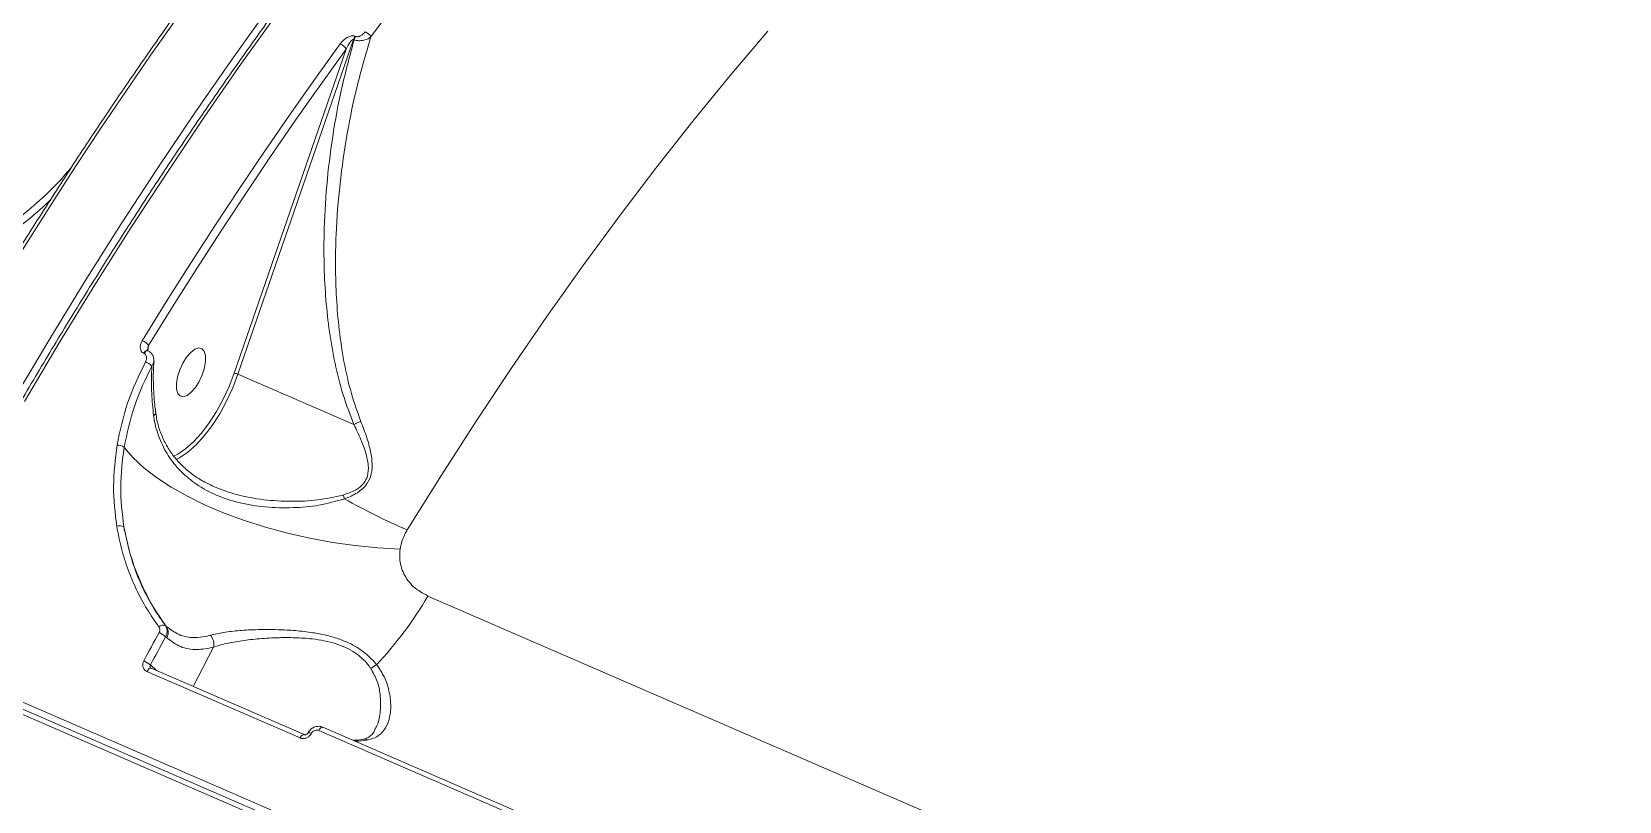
# Model space of a CAD drawing. Header units: millimetres. Extents: x -7151 to 6134, y -5040 to 5562.
# Drawn here: x -947.2 to -673.4, y 2634.1 to 2766.7 of the extents above; entities that cross this region are included whole.
import ezdxf

# ---------------------------------------------------------------- set-up
doc = ezdxf.new("R2010")
doc.units = ezdxf.units.MM
doc.layers.add('DIKOM_ОБЪЕКТ', color=7, linetype='Continuous')

msp = doc.modelspace()

# ---------------------------------------------------------------- linework, layer by layer
at = {"layer": 'DIKOM_ОБЪЕКТ', "color": 7, "linetype": 'Continuous', "lineweight": 15}
for p, q in [((-891.676, 2765.376), (-911.615, 2707.693)), ((-891.576, 2765.333), (-891.676, 2765.376)), ((-891.386, 2765.938), (-891.286, 2765.895)), ((-912.26, 2707.879), (-892.961, 2763.707)), ((-927.781, 2711.285), (-927.853, 2711.317)), ((-927.196, 2711.788), (-927.22, 2711.797)), ((-927.185, 2711.787), (-927.196, 2711.789)), ((-927.124, 2711.757), (-927.196, 2711.788)), ((-927.014, 2712.669), (-927.148, 2711.768)), ((-891.603, 2699.026), (-911.615, 2707.693)), ((-921.889, 2693.173), (-922.293, 2692.973)), ((-878.847, 2669.484), (-589.99, 2544.386)), ((-924.149, 2664.409), (-923.964, 2664.238)), ((-971.5, 2661.064), (-572.053, 2488.071)), ((-923.869, 2662.275), (-924.07, 2662.462)), ((-572.963, 2486.306), (-972.41, 2659.299)), ((-572.228, 2486.914), (-971.676, 2659.907)), ((-915.838, 2660.666), (-919.332, 2653.89)), ((-900.9, 2645.021), (-927.309, 2656.458)), ((-926.703, 2657.598), (-925.659, 2656.63)), ((-926.587, 2657.037), (-926.644, 2657.07)), ((-900.182, 2645.596), (-926.592, 2657.034)), ((-829.167, 2616.638), (-897.667, 2646.304)), ((-828.452, 2617.208), (-896.953, 2646.874))]:
    msp.add_line(p, q, dxfattribs=at)
at = {"layer": 'DIKOM_ОБЪЕКТ', "color": 7, "linetype": 'Continuous', "lineweight": 15, "flags": 128}
for points in [[(-850.861, 2812.758), (-855.662, 2807.291), (-860.446, 2801.705), (-865.211, 2796.001), (-869.956, 2790.183), (-874.679, 2784.252), (-879.377, 2778.211), (-884.049, 2772.062), (-888.693, 2765.809)], [(-917.897, 2775.002), (-922.28, 2768.902), (-926.633, 2762.713), (-930.955, 2756.438), (-935.243, 2750.078), (-939.497, 2743.635), (-943.713, 2737.114), (-947.892, 2730.515), (-952.031, 2723.841)], [(-950.082, 2703.686), (-944.055, 2713.818), (-937.934, 2723.796), (-931.724, 2733.611), (-925.43, 2743.254), (-919.059, 2752.718), (-912.614, 2761.994), (-906.102, 2771.075)], [(-904.452, 2770.36), (-910.964, 2761.279), (-917.408, 2752.003), (-923.78, 2742.539), (-930.073, 2732.896), (-936.283, 2723.081), (-942.404, 2713.103), (-948.431, 2702.971)], [(-820.247, 2766.806), (-826.714, 2759.168), (-833.142, 2751.296), (-839.524, 2743.199), (-845.855, 2734.884), (-852.127, 2726.359), (-858.336, 2717.631), (-864.476, 2708.709), (-870.541, 2699.602), (-876.526, 2690.317), (-882.424, 2680.863)], [(-928.097, 2713.476), (-923.958, 2720.15), (-919.78, 2726.749), (-915.563, 2733.27), (-911.309, 2739.713), (-907.021, 2746.073), (-902.699, 2752.348), (-898.346, 2758.537), (-893.963, 2764.637)], [(-892.961, 2763.707), (-897.334, 2757.623), (-898.627, 2755.799)], [(-898.627, 2755.799), (-901.677, 2751.448), (-905.988, 2745.188), (-910.266, 2738.843), (-913.76, 2733.561)], [(-913.76, 2733.561), (-914.509, 2732.416), (-918.716, 2725.91), (-922.885, 2719.326), (-927.014, 2712.669)], [(-927.22, 2711.797), (-927.246, 2711.802), (-927.385, 2711.783), (-927.541, 2711.689), (-927.702, 2711.53), (-927.853, 2711.317)], [(-927.125, 2711.757), (-927.174, 2711.771), (-927.313, 2711.751), (-927.469, 2711.658), (-927.63, 2711.498), (-927.781, 2711.285)], [(-917.37, 2708.79), (-917.178, 2709.923), (-917.192, 2710.902), (-917.408, 2711.649), (-917.81, 2712.101), (-918.365, 2712.223), (-919.028, 2712.005), (-919.746, 2711.464), (-920.46, 2710.645), (-921.112, 2709.613), (-921.65, 2708.453), (-922.03, 2707.258), (-922.221, 2706.124), (-922.208, 2705.145), (-921.992, 2704.399), (-921.59, 2703.947), (-921.035, 2703.825), (-920.371, 2704.043), (-919.654, 2704.583), (-918.94, 2705.403), (-918.288, 2706.435), (-917.749, 2707.595), (-917.37, 2708.79)], [(-922.703, 2693.563), (-921.996, 2693.919), (-920.637, 2694.837), (-919.256, 2696.063), (-917.885, 2697.568), (-916.557, 2699.318), (-915.302, 2701.271), (-914.15, 2703.383), (-913.128, 2705.602), (-912.26, 2707.879)], [(-911.615, 2707.693), (-912.511, 2705.345), (-913.566, 2703.056), (-914.754, 2700.879), (-916.048, 2698.865), (-917.418, 2697.06), (-918.831, 2695.508), (-920.255, 2694.245), (-921.657, 2693.299), (-921.889, 2693.173)], [(-883.645, 2677.566), (-887.472, 2677.778), (-891.365, 2678.162), (-895.285, 2678.715), (-899.194, 2679.431), (-903.054, 2680.304), (-906.826, 2681.324), (-910.472, 2682.481), (-913.958, 2683.765), (-917.248, 2685.162), (-920.31, 2686.659), (-923.114, 2688.24), (-925.632, 2689.891), (-927.839, 2691.595), (-929.714, 2693.335), (-931.237, 2695.093)], [(-927.846, 2658.301), (-927.518, 2658.912), (-927.189, 2659.522), (-926.86, 2660.132), (-926.53, 2660.742), (-926.2, 2661.351), (-925.869, 2661.959), (-925.539, 2662.568), (-925.207, 2663.176)], [(-924.07, 2662.462), (-924.401, 2661.855), (-924.731, 2661.248), (-925.06, 2660.641), (-925.39, 2660.033), (-925.718, 2659.425), (-926.047, 2658.817), (-926.375, 2658.208), (-926.703, 2657.598)], [(-926.592, 2657.034), (-926.608, 2657.04), (-926.694, 2657.049), (-926.792, 2657.024), (-926.896, 2656.966), (-927.004, 2656.876), (-927.112, 2656.759), (-927.215, 2656.618), (-927.309, 2656.458)], [(-900.182, 2645.596), (-900.198, 2645.602), (-900.285, 2645.612), (-900.382, 2645.587), (-900.486, 2645.528), (-900.594, 2645.439), (-900.702, 2645.321), (-900.805, 2645.18), (-900.9, 2645.021)], [(-896.953, 2646.874), (-896.968, 2646.88), (-897.054, 2646.89), (-897.151, 2646.865), (-897.255, 2646.807), (-897.363, 2646.719), (-897.47, 2646.602), (-897.573, 2646.462), (-897.667, 2646.304)]]:
    msp.add_lwpolyline(points, dxfattribs=at)
at = {"layer": 'DIKOM_ОБЪЕКТ', "color": 7, "linetype": 'Continuous', "lineweight": 15}
for centre, radius, start, end in [((-889.626, 2764.676), 2.167, 144.35383, 161.14482), ((-889.516, 2764.626), 2.177, 144.36756, 161.07291), ((-890.408, 2764.909), 1.937, 27.67299, 67.75748), ((-894.66, 2762.881), 1.889, 25.94971, 68.36259), ((-929.062, 2711.052), 2.609, 38.28575, 68.30205), ((-928.336, 2707.414), 2.522, 41.86551, 71.94146), ((-912.559, 2705.629), 2.27, 65.42738, 82.41884), ((-932.388, 2693.682), 1.821, 50.81338, 91.78803), ((-904.11, 2682.237), 11.581, 20.12297, 23.63701), ((-832.954, 2794.279), 123.735, 240.84396, 246.43398), ((-931.996, 2680.189), 1.402, 59.0387, 110.92924), ((-936.436, 2703.272), 66.769, 316.88578, 329.59985), ((-924.495, 2663.463), 1.008, 69.92664, 137.46591), ((-925.494, 2663.18), 1.86, 330.88699, 34.64964), ((-926.659, 2659.6), 3.859, 47.85619, 67.89582), ((-918.067, 2661.223), 2.297, 345.95187, 40.93337), ((-929.398, 2654.493), 4.112, 49.04173, 67.82993), ((-886.597, 2654.899), 2.951, 111.83861, 135.15401), ((-899.4, 2645.165), 0.765, 54.94322, 99.20251), ((-891.153, 2654.652), 10.161, 268.27331, 281.2668), ((-889.792, 2643.276), 1.542, 66.09046, 100.29456)]:
    msp.add_arc(centre, radius, start, end, dxfattribs=at)
for points, knots in [([(-697.706, 2921.573), (-698.124, 2921.585), (-700.331, 2921.647), (-704.425, 2921.467), (-709.99, 2921.02), (-715.654, 2920.254), (-721.403, 2919.199), (-727.235, 2917.849), (-733.144, 2916.205), (-739.128, 2914.269), (-745.18, 2912.043), (-751.295, 2909.527), (-757.471, 2906.725), (-763.701, 2903.639), (-769.98, 2900.27), (-776.305, 2896.622), (-782.67, 2892.696), (-789.07, 2888.498), (-795.502, 2884.029), (-801.959, 2879.293), (-808.437, 2874.294), (-814.931, 2869.036), (-821.437, 2863.521), (-827.949, 2857.756), (-834.463, 2851.744), (-840.974, 2845.49), (-847.477, 2838.998), (-853.966, 2832.273), (-860.439, 2825.321), (-866.889, 2818.146), (-873.312, 2810.755), (-879.702, 2803.151), (-886.056, 2795.343), (-892.368, 2787.334), (-898.634, 2779.131), (-904.849, 2770.741), (-911.008, 2762.17), (-917.107, 2753.424), (-923.142, 2744.509), (-929.107, 2735.433), (-934.998, 2726.202), (-940.811, 2716.823), (-946.542, 2707.303), (-952.186, 2697.65), (-957.739, 2687.87), (-963.196, 2677.97), (-967.964, 2669.075), (-970.885, 2663.457), (-972.054, 2661.209)], [0, 0, 0, 0, 0.0051791, 0.0273898, 0.0496128, 0.0718475, 0.0940928, 0.1163475, 0.1386106, 0.1608802, 0.1831555, 0.2054352, 0.2277183, 0.2500035, 0.2722901, 0.2945778, 0.316866, 0.3391541, 0.3614416, 0.3837287, 0.4060147, 0.4282999, 0.450584, 0.4728672, 0.4951491, 0.5174301, 0.5397103, 0.5619889, 0.5842667, 0.6065434, 0.6288197, 0.6510947, 0.6733692, 0.6956427, 0.7179154, 0.7401874, 0.7624588, 0.7847298, 0.8070002, 0.8292701, 0.8515396, 0.8738085, 0.896077, 0.9183452, 0.9406128, 0.9628808, 0.9851483, 1, 1, 1, 1]), ([(-918.53, 2775.018), (-919.612, 2773.521), (-922.751, 2769.178), (-927.902, 2761.855), (-933.958, 2752.997), (-939.947, 2743.973), (-945.759, 2734.952), (-949.969, 2728.233), (-952.212, 2724.587), (-952.626, 2723.914)], [0, 0, 0, 0, 0.0925237, 0.2683371, 0.44415, 0.6199593, 0.795766, 0.9623134, 1, 1, 1, 1]), ([(-891.596, 2699.026), (-892.254, 2700.725), (-893.579, 2704.144), (-894.911, 2709.53), (-895.877, 2714.998), (-896.481, 2720.54), (-896.781, 2726.149), (-896.796, 2732.73), (-896.379, 2740.233), (-895.344, 2748.662), (-893.808, 2757.067), (-892.32, 2762.577), (-891.576, 2765.333)], [0, 0, 0, 0, 0.08228353, 0.16556638, 0.24751573, 0.32949204, 0.41292498, 0.49636819, 0.62090539, 0.7454529, 0.87272816, 1, 1, 1, 1]), ([(-888.693, 2765.809), (-889.494, 2763.075), (-891.097, 2757.608), (-892.845, 2749.141), (-894.104, 2740.518), (-894.833, 2731.05), (-894.807, 2722.631), (-894.199, 2715.345), (-893.367, 2709.824), (-892.187, 2704.509), (-890.98, 2701.151), (-890.411, 2699.568)], [0, 0, 0, 0, 0.1269768, 0.2539553, 0.3836732, 0.5133773, 0.6746755, 0.7565639, 0.8384298, 0.9238234, 1, 1, 1, 1]), ([(-893.963, 2764.637), (-893.77, 2764.871), (-893.399, 2765.319), (-892.728, 2765.778), (-892.15, 2765.989), (-891.714, 2766.036), (-891.496, 2765.971), (-891.386, 2765.938)], [0, 0, 0, 0, 0.3089622, 0.5923731, 0.7697795, 0.8845345, 1, 1, 1, 1]), ([(-891.676, 2765.376), (-891.691, 2765.38), (-891.724, 2765.389), (-891.797, 2765.371), (-891.951, 2765.281), (-892.425, 2764.765), (-892.721, 2764.181), (-892.961, 2763.707)], [0, 0, 0, 0, 0.0233356, 0.0519972, 0.1042924, 0.2734311, 1, 1, 1, 1]), ([(-888.693, 2765.809), (-888.891, 2765.672), (-889.279, 2765.403), (-890.018, 2765.194), (-890.658, 2765.15), (-891.167, 2765.198), (-891.437, 2765.287), (-891.576, 2765.333)], [0, 0, 0, 0, 0.2736293, 0.5372391, 0.720789, 0.8565269, 1, 1, 1, 1]), ([(-891.286, 2765.895), (-891.215, 2765.873), (-891.075, 2765.83), (-890.798, 2765.86), (-890.439, 2765.993), (-890.025, 2766.279), (-889.796, 2766.556), (-889.675, 2766.702)], [0, 0, 0, 0, 0.1189778, 0.2374398, 0.4123106, 0.6910295, 1, 1, 1, 1]), ([(-958.245, 2728.946), (-956.774, 2729.721), (-953.816, 2731.28), (-949.687, 2734.272), (-945.787, 2737.617), (-942.616, 2740.599), (-940.91, 2742.643), (-940.32, 2743.348)], [0, 0, 0, 0, 0.2198478, 0.4423281, 0.6629195, 0.8835813, 1, 1, 1, 1]), ([(-943.892, 2737.806), (-944.34, 2737.368), (-946.051, 2735.691), (-949.246, 2733.116), (-953.48, 2730.102), (-956.517, 2728.572), (-958.043, 2727.803)], [0, 0, 0, 0, 0.1060945, 0.4053988, 0.7011522, 1, 1, 1, 1]), ([(-927.853, 2711.317), (-927.961, 2711.379), (-928.175, 2711.504), (-928.387, 2711.852), (-928.48, 2712.341), (-928.389, 2712.923), (-928.189, 2713.302), (-928.097, 2713.476)], [0, 0, 0, 0, 0.152262, 0.3040339, 0.5079789, 0.7731831, 1, 1, 1, 1]), ([(-927.554, 2709.812), (-927.49, 2709.959), (-927.364, 2710.25), (-927.346, 2710.669), (-927.446, 2710.991), (-927.602, 2711.19), (-927.731, 2711.258), (-927.781, 2711.285)], [0, 0, 0, 0, 0.2718256, 0.5389025, 0.7375593, 0.8965737, 1, 1, 1, 1]), ([(-927.175, 2711.775), (-927.172, 2711.771), (-927.164, 2711.76), (-927.189, 2711.846), (-927.197, 2711.94), (-927.179, 2712.004), (-927.178, 2712.006)], [0, 0, 0, 0, 0.1947763, 0.5756548, 0.9847441, 1, 1, 1, 1]), ([(-927.014, 2712.669), (-927.059, 2712.534), (-927.13, 2712.318), (-927.159, 2712.09), (-927.17, 2712.005)], [0, 0, 0, 0, 0.6242511, 1, 1, 1, 1]), ([(-926.106, 2709.956), (-926.112, 2710.195), (-926.122, 2710.646), (-926.425, 2711.232), (-926.78, 2711.613), (-927.056, 2711.703), (-927.137, 2711.729)], [0, 0, 0, 0, 0.3242706, 0.6131634, 0.8863133, 1, 1, 1, 1]), ([(-932.445, 2695.502), (-931.936, 2697.925), (-930.905, 2702.833), (-928.681, 2707.466), (-927.554, 2709.812)], [0, 0, 0, 0, 0.4937637, 1, 1, 1, 1]), ([(-926.458, 2709.097), (-927.535, 2706.859), (-929.715, 2702.327), (-930.726, 2697.525), (-931.237, 2695.093)], [0, 0, 0, 0, 0.4937636, 1, 1, 1, 1]), ([(-926.146, 2700.587), (-926.281, 2701.844), (-926.592, 2704.723), (-926.506, 2707.521), (-926.458, 2709.097)], [0, 0, 0, 0, 0.4365596, 1, 1, 1, 1]), ([(-926.121, 2709.953), (-926.136, 2709.807), (-926.167, 2709.512), (-926.36, 2709.236), (-926.458, 2709.097)], [0, 0, 0, 0, 0.4946517, 1, 1, 1, 1]), ([(-925.763, 2701.027), (-925.815, 2701.363), (-926.044, 2702.864), (-926.182, 2705.494), (-926.23, 2708.132), (-926.107, 2709.58), (-926.078, 2709.928)], [0, 0, 0, 0, 0.1108829, 0.4945145, 0.8787939, 1, 1, 1, 1]), ([(-925.812, 2701.034), (-925.803, 2701.017), (-925.756, 2700.932), (-925.876, 2700.782), (-926.042, 2700.649), (-926.132, 2700.596), (-926.146, 2700.587)], [0, 0, 0, 0, 0.12941655, 0.63674597, 0.94366782, 1, 1, 1, 1]), ([(-893.236, 2686.221), (-894.695, 2685.814), (-897.616, 2684.999), (-902.252, 2684.626), (-906.926, 2684.713), (-911.379, 2685.45), (-915.368, 2686.775), (-918.66, 2688.547), (-921.356, 2690.746), (-923.482, 2693.262), (-925.074, 2696.218), (-925.862, 2698.748), (-926.094, 2700.25), (-926.146, 2700.587)], [0, 0, 0, 0, 0.1039364, 0.2080564, 0.3213705, 0.4346179, 0.5351342, 0.6355716, 0.7202661, 0.8048996, 0.890152, 0.9753376, 1, 1, 1, 1]), ([(-915.533, 2688.258), (-916.225, 2688.572), (-917.67, 2689.228), (-919.62, 2690.521), (-921.393, 2692.05), (-922.886, 2693.765), (-924.086, 2695.638), (-924.98, 2697.649), (-925.55, 2699.453), (-925.702, 2700.624), (-925.756, 2701.044)], [0, 0, 0, 0, 0.1316419, 0.2748073, 0.4141069, 0.5503151, 0.6809734, 0.8076977, 0.9309628, 1, 1, 1, 1]), ([(-890.411, 2699.568), (-890.056, 2698.647), (-889.4, 2696.943), (-888.688, 2694.427), (-888.382, 2692.147), (-888.616, 2690.069), (-889.543, 2688.402), (-891.131, 2687.077), (-892.468, 2686.534), (-893.236, 2686.221)], [0, 0, 0, 0, 0.1839927, 0.3401702, 0.4956647, 0.6241963, 0.7374734, 0.8492252, 1, 1, 1, 1]), ([(-890.411, 2699.568), (-890.448, 2699.554), (-890.65, 2699.478), (-891.068, 2699.303), (-891.408, 2699.125), (-891.596, 2699.026)], [0, 0, 0, 0, 0.0925936, 0.4977861, 1, 1, 1, 1]), ([(-893.501, 2686.88), (-892.76, 2687.122), (-891.488, 2687.537), (-890.061, 2688.606), (-889.49, 2689.534), (-889.126, 2690.611), (-889.062, 2692.122), (-889.535, 2694.225), (-890.427, 2696.572), (-891.187, 2698.159), (-891.603, 2699.026)], [0, 0, 0, 0, 0.1504072, 0.2579105, 0.3420853, 0.3655584, 0.490503, 0.6488163, 0.8079372, 1, 1, 1, 1]), ([(-891.603, 2699.026), (-891.602, 2699.026), (-891.601, 2699.025), (-891.598, 2699.025), (-891.596, 2699.026), (-891.596, 2699.026)], [0, 0, 0, 0, 0.4099767, 0.7507433, 1, 1, 1, 1]), ([(-932.497, 2681.499), (-932.774, 2683.781), (-933.335, 2688.401), (-932.744, 2693.117), (-932.445, 2695.502)], [0, 0, 0, 0, 0.4941739, 1, 1, 1, 1]), ([(-931.237, 2695.093), (-931.523, 2692.813), (-932.102, 2688.199), (-931.553, 2683.678), (-931.275, 2681.391)], [0, 0, 0, 0, 0.4941532, 1, 1, 1, 1]), ([(-915.534, 2688.25), (-914.31, 2687.786), (-911.653, 2686.778), (-907.19, 2685.981), (-902.51, 2685.732), (-897.885, 2685.904), (-894.962, 2686.555), (-893.501, 2686.88)], [0, 0, 0, 0, 0.1828331, 0.3968356, 0.6109642, 0.8056633, 1, 1, 1, 1]), ([(-925.238, 2664.144), (-925.947, 2665.165), (-927.365, 2667.207), (-929.119, 2670.514), (-930.591, 2674.002), (-931.761, 2677.665), (-932.252, 2680.221), (-932.497, 2681.499)], [0, 0, 0, 0, 0.1976779, 0.3953919, 0.5930916, 0.7965408, 1, 1, 1, 1]), ([(-923.964, 2664.238), (-924.8, 2665.448), (-926.48, 2667.881), (-928.529, 2672.004), (-930.229, 2676.493), (-930.925, 2679.752), (-931.275, 2681.391)], [0, 0, 0, 0, 0.2373799, 0.4771522, 0.7370068, 1, 1, 1, 1]), ([(-931.275, 2681.391), (-930.75, 2678.973), (-929.956, 2675.309), (-927.999, 2670.739), (-926.257, 2667.436), (-924.845, 2665.409), (-924.149, 2664.409)], [0, 0, 0, 0, 0.3951681, 0.5986789, 0.8021871, 1, 1, 1, 1]), ([(-882.424, 2680.863), (-882.453, 2680.815), (-882.775, 2680.282), (-883.307, 2679.196), (-883.531, 2678.116), (-883.645, 2677.566)], [0, 0, 0, 0, 0.0468039, 0.514265, 1, 1, 1, 1]), ([(-883.645, 2677.566), (-883.687, 2677.038), (-883.804, 2675.559), (-883.116, 2673.235), (-881.442, 2670.913), (-879.717, 2669.963), (-878.847, 2669.484)], [0, 0, 0, 0, 0.1529661, 0.4283819, 0.7114424, 1, 1, 1, 1]), ([(-925.207, 2663.176), (-925.163, 2663.277), (-925.075, 2663.48), (-925.077, 2663.801), (-925.153, 2664.019), (-925.223, 2664.123), (-925.238, 2664.144)], [0, 0, 0, 0, 0.3066171, 0.6133627, 0.9194358, 1, 1, 1, 1]), ([(-924.149, 2664.409), (-924.119, 2664.366), (-923.976, 2664.16), (-923.821, 2663.72), (-923.812, 2663.075), (-923.984, 2662.666), (-924.07, 2662.462)], [0, 0, 0, 0, 0.08063592, 0.38708618, 0.69357349, 1, 1, 1, 1]), ([(-923.964, 2664.238), (-923.255, 2663.704), (-921.816, 2662.621), (-919.434, 2662.239), (-917.549, 2662.415), (-916.603, 2662.659), (-916.332, 2662.729)], [0, 0, 0, 0, 0.3362341, 0.6822344, 0.9087959, 1, 1, 1, 1]), ([(-916.332, 2662.729), (-915.612, 2662.898), (-914.173, 2663.238), (-911.37, 2663.55), (-908.194, 2663.724), (-904.929, 2663.72), (-901.725, 2663.555), (-898.953, 2663.241), (-896.457, 2662.766), (-894.274, 2662.159), (-892.231, 2661.317), (-889.983, 2660.009), (-888.552, 2658.692), (-887.81, 2657.779), (-887.695, 2657.638)], [0, 0, 0, 0, 0.11010264, 0.22021901, 0.32929049, 0.43831014, 0.52496026, 0.61151825, 0.67534006, 0.73909462, 0.80399554, 0.86888966, 0.97973026, 1, 1, 1, 1]), ([(-915.838, 2660.666), (-916.819, 2660.475), (-918.838, 2660.081), (-921.583, 2660.578), (-923.1, 2661.704), (-923.869, 2662.275)], [0, 0, 0, 0, 0.317516, 0.6539217, 1, 1, 1, 1]), ([(-888.69, 2656.98), (-888.789, 2657.12), (-889.427, 2658.016), (-890.66, 2659.267), (-892.616, 2660.455), (-893.87, 2660.984), (-895.236, 2661.435), (-896.72, 2661.803), (-899.088, 2662.154), (-901.724, 2662.328), (-904.789, 2662.326), (-907.924, 2662.154), (-910.99, 2661.801), (-913.714, 2661.322), (-915.13, 2660.885), (-915.838, 2660.666)], [0, 0, 0, 0, 0.0201024, 0.1287274, 0.1863582, 0.2439921, 0.2548522, 0.3176642, 0.3805814, 0.4675428, 0.5546228, 0.6653714, 0.7761623, 0.8880896, 1, 1, 1, 1]), ([(-927.309, 2656.458), (-927.397, 2656.504), (-927.618, 2656.619), (-927.883, 2656.926), (-928.039, 2657.358), (-928.042, 2657.842), (-927.912, 2658.148), (-927.846, 2658.301)], [0, 0, 0, 0, 0.1406444, 0.3551333, 0.5699246, 0.7848372, 1, 1, 1, 1]), ([(-926.703, 2657.598), (-926.726, 2657.549), (-926.772, 2657.45), (-926.774, 2657.293), (-926.732, 2657.159), (-926.669, 2657.098), (-926.642, 2657.071)], [0, 0, 0, 0, 0.2658274, 0.5315394, 0.7966229, 1, 1, 1, 1]), ([(-887.695, 2657.638), (-887.207, 2656.926), (-886.214, 2655.476), (-885.443, 2652.984), (-885.145, 2650.389), (-885.477, 2648.08), (-886.323, 2646.335), (-887.494, 2645.177), (-888.638, 2644.841), (-889.167, 2644.686)], [0, 0, 0, 0, 0.1260991, 0.2567258, 0.424337, 0.596861, 0.7352971, 0.8775651, 1, 1, 1, 1]), ([(-888.038, 2646.419), (-887.891, 2646.673), (-887.363, 2647.587), (-886.974, 2649.663), (-886.984, 2652.255), (-887.478, 2654.791), (-888.282, 2656.244), (-888.69, 2656.98)], [0, 0, 0, 0, 0.0987568, 0.3550369, 0.6180415, 0.8063475, 1, 1, 1, 1]), ([(-898.961, 2645.791), (-899.019, 2645.697), (-899.164, 2645.461), (-899.51, 2645.158), (-899.968, 2644.948), (-900.459, 2644.883), (-900.753, 2644.975), (-900.9, 2645.021)], [0, 0, 0, 0, 0.1418513, 0.3567154, 0.5713477, 0.7857422, 1, 1, 1, 1]), ([(-899.527, 2645.921), (-899.541, 2645.894), (-899.578, 2645.822), (-899.683, 2645.715), (-899.821, 2645.625), (-899.962, 2645.577), (-900.086, 2645.569), (-900.156, 2645.583), (-900.178, 2645.595), (-900.181, 2645.597)], [0, 0, 0, 0, 0.0992882, 0.2664271, 0.4282442, 0.5936408, 0.7683325, 0.9627174, 1, 1, 1, 1]), ([(-896.961, 2646.857), (-897.015, 2646.886), (-897.268, 2647.023), (-897.813, 2647.057), (-898.507, 2646.902), (-899.134, 2646.51), (-899.388, 2646.106), (-899.51, 2645.912)], [0, 0, 0, 0, 0.0628036, 0.2919012, 0.5280762, 0.7742825, 1, 1, 1, 1]), ([(-897.667, 2646.304), (-897.765, 2646.334), (-897.961, 2646.396), (-898.289, 2646.353), (-898.594, 2646.213), (-898.825, 2646.011), (-898.922, 2645.854), (-898.961, 2645.791)], [0, 0, 0, 0, 0.2142868, 0.428575, 0.6432184, 0.85806, 1, 1, 1, 1]), ([(-890.077, 2644.792), (-890.342, 2644.745), (-890.955, 2644.637), (-891.504, 2644.645), (-891.815, 2644.65)], [0, 0, 0, 0, 0.4317108, 1, 1, 1, 1]), ([(-887.992, 2646.364), (-887.993, 2646.361), (-888.117, 2646.031), (-888.491, 2645.606), (-889.063, 2645.132), (-889.595, 2644.876), (-890.009, 2644.818), (-890.099, 2644.806)], [0, 0, 0, 0, 0.003686, 0.3183879, 0.6478599, 0.9236118, 1, 1, 1, 1])]:
    msp.add_open_spline(points, degree=3, knots=knots, dxfattribs=at)

doc.saveas('drawing.dxf')
